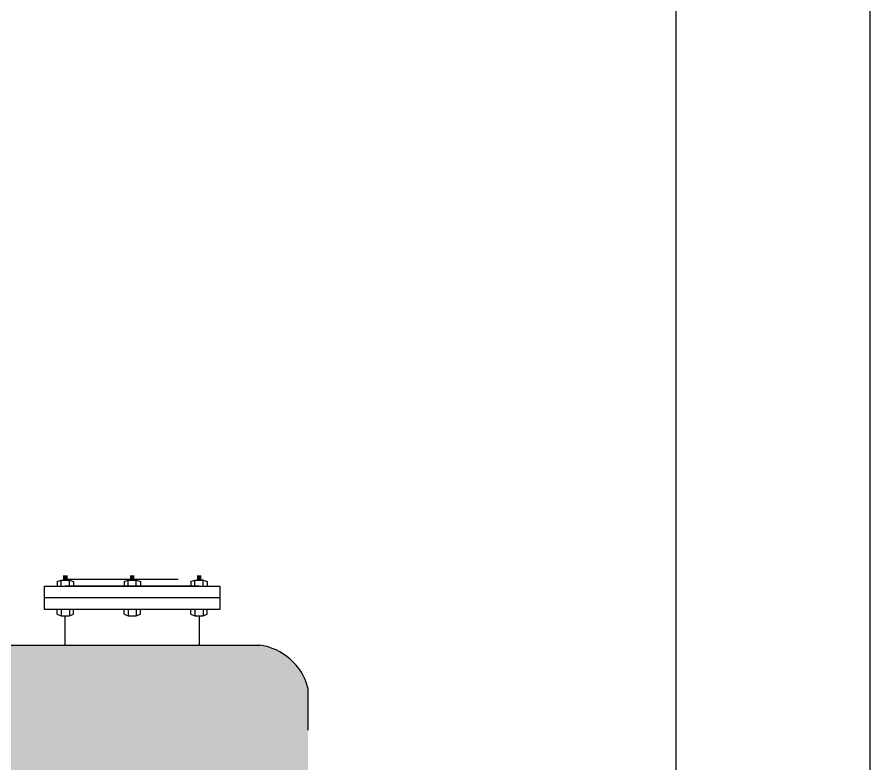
# Model space of a CAD drawing. Header units: millimetres. Extents: x 81856 to 91441, y 211852 to 275626.
# Drawn here: x 86324.4 to 86405.1, y 275146 to 275216.6 of the extents above; entities that cross this region are included whole.
import ezdxf

# ---------------------------------------------------------------- set-up
doc = ezdxf.new("R2010")
doc.units = ezdxf.units.MM
doc.header["$LTSCALE"] = 2

msp = doc.modelspace()

# ---------------------------------------------------------------- hatches: boundary and pattern name
h = msp.add_hatch(color=1)
h.set_gradient(color1=(255, 0, 0), color2=(255, 173, 173), one_color=1, tint=0.84, name='CYLINDER')
h.paths.add_polyline_path([(86351.884, 275142.789), (86351.884, 275149.174), (86351.884, 275153.196, 0.302107), (86347.323, 275157.217), (86279.828, 275157.217, 0.302107), (86275.267, 275153.196), (86275.267, 275149.174), (86275.267, 275142.789), (86275.267, 275081.199), (86275.267, 275074.814), (86275.267, 275070.792, 0.253016), (86278.854, 275066.996, 0.115639), (86348.297, 275066.996, 0.253016), (86351.884, 275070.792), (86351.884, 275074.814), (86351.884, 275081.199)])

# ---------------------------------------------------------------- linework, layer by layer
at = {"color": 0}
for p, q in [((86328.155, 275163.24), (86328.543, 275163.382)), ((86328.543, 275162.786), (86328.543, 275163.382)), ((86328.543, 275163.382), (86329.317, 275163.382)), ((86329.124, 275163.739), (86328.736, 275163.739)), ((86329.124, 275163.634), (86328.736, 275163.634)), ((86329.124, 275163.634), (86328.736, 275163.634)), ((86329.124, 275163.529), (86328.736, 275163.529)), ((86329.124, 275163.423), (86328.736, 275163.423)), ((86328.93, 275163.46), (86339.603, 275163.46)), ((86329.317, 275163.382), (86328.93, 275163.382)), ((86329.317, 275163.382), (86329.705, 275163.227)), ((86329.317, 275162.786), (86329.317, 275163.382)), ((86334.489, 275163.24), (86334.876, 275163.382)), ((86334.876, 275163.382), (86335.651, 275163.382)), ((86334.876, 275163.382), (86335.651, 275163.382)), ((86334.876, 275162.786), (86334.876, 275163.382)), ((86335.457, 275163.739), (86335.07, 275163.739)), ((86335.457, 275163.634), (86335.07, 275163.634)), ((86335.457, 275163.634), (86335.07, 275163.634)), ((86335.457, 275163.529), (86335.07, 275163.529)), ((86335.457, 275163.423), (86335.07, 275163.423)), ((86335.651, 275163.382), (86335.263, 275163.382)), ((86335.651, 275162.786), (86335.651, 275163.382)), ((86335.651, 275163.382), (86336.038, 275163.227)), ((86340.811, 275163.24), (86341.198, 275163.382)), ((86341.198, 275163.382), (86341.973, 275163.382)), ((86341.198, 275163.382), (86341.973, 275163.382)), ((86341.198, 275163.382), (86341.973, 275163.382)), ((86341.198, 275162.786), (86341.198, 275163.382)), ((86341.779, 275163.739), (86341.392, 275163.739)), ((86341.779, 275163.634), (86341.392, 275163.634)), ((86341.779, 275163.634), (86341.392, 275163.634)), ((86341.779, 275163.529), (86341.392, 275163.529)), ((86341.779, 275163.423), (86341.392, 275163.423)), ((86341.973, 275163.382), (86341.585, 275163.382)), ((86341.973, 275162.786), (86341.973, 275163.382)), ((86341.973, 275163.382), (86342.36, 275163.227)), ((86328.155, 275163.24), (86328.155, 275162.784)), ((86341.585, 275162.786), (86328.93, 275162.786)), ((86329.705, 275163.227), (86329.705, 275162.784)), ((86334.489, 275163.24), (86334.489, 275162.784)), ((86336.038, 275163.227), (86336.038, 275162.784)), ((86340.811, 275163.24), (86340.811, 275162.784)), ((86342.36, 275163.227), (86342.36, 275162.784)), ((86343.564, 275161.688), (86326.951, 275161.688)), ((86328.155, 275160.137), (86328.155, 275160.593)), ((86328.155, 275160.137), (86328.543, 275159.994)), ((86328.543, 275160.59), (86328.543, 275159.994)), ((86329.317, 275160.59), (86329.317, 275159.994)), ((86329.317, 275159.994), (86329.705, 275160.15)), ((86329.705, 275160.15), (86329.705, 275160.593)), ((86334.489, 275160.137), (86334.489, 275160.593)), ((86334.489, 275160.137), (86334.876, 275159.994)), ((86334.876, 275160.59), (86334.876, 275159.994)), ((86335.651, 275160.59), (86335.651, 275159.994)), ((86335.651, 275159.994), (86336.038, 275160.15)), ((86336.038, 275160.15), (86336.038, 275160.593)), ((86340.811, 275160.137), (86340.811, 275160.593)), ((86340.811, 275160.137), (86341.198, 275159.994)), ((86341.198, 275160.59), (86341.198, 275159.994)), ((86341.973, 275160.59), (86341.973, 275159.994)), ((86341.973, 275159.994), (86342.36, 275160.15)), ((86342.36, 275160.15), (86342.36, 275160.593)), ((86328.543, 275159.994), (86329.317, 275159.994)), ((86328.93, 275157.217), (86328.93, 275159.994)), ((86334.876, 275159.994), (86335.651, 275159.994)), ((86341.198, 275159.994), (86341.973, 275159.994)), ((86341.585, 275159.994), (86341.585, 275157.217)), ((86279.828, 275157.217), (86347.323, 275157.217)), ((86351.884, 275153.196), (86351.884, 275149.174))]:
    msp.add_line(p, q, dxfattribs=at)
at = {"flags": 128}
for points in [[(86322.687, 275288.927), (86387.399, 275288.927, -0.414214), (86405.059, 275271.267), (86405.059, 275085.752)], [(86322.687, 275276.277), (86381.704, 275276.277, -0.414214), (86386.704, 275271.277), (86386.704, 275085.752)]]:
    msp.add_lwpolyline(points, format="xyb", dxfattribs=at)
at = {"color": 0}
msp.add_lwpolyline([(86343.564, 275162.786), (86343.564, 275160.59), (86326.951, 275160.59), (86326.951, 275162.786)], close=True, dxfattribs=at)
msp.add_arc((86346.579, 275151.777), 5.491, 14.97819, 82.21797, dxfattribs=at)

doc.saveas('drawing.dxf')
